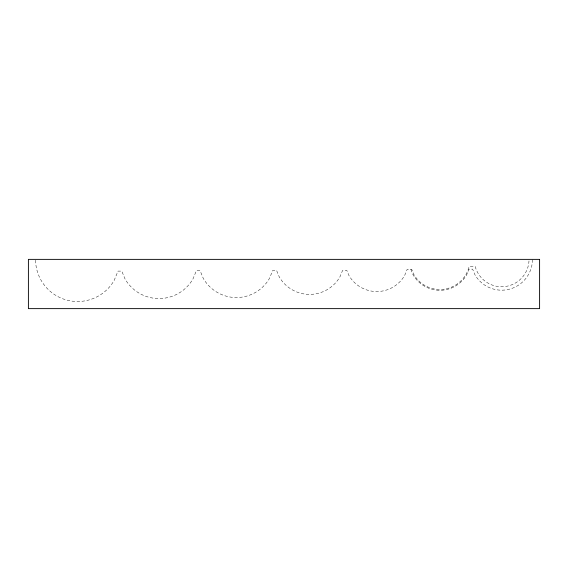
<?xml version="1.0" encoding="UTF-8"?>
<svg xmlns="http://www.w3.org/2000/svg" width="568" height="568" viewBox="0 0 568 568"><rect width="100%" height="100%" fill="white"/><g stroke="black" fill="none" stroke-linecap="round" stroke-linejoin="round"><path stroke-width="0.43" stroke-dasharray="2.84 2.13" d="M410.841 269.353L413.106 274.834A30.928 30.928 0 0 0 466.676 274.834L469.04 269.133L472.611 269.133L474.954 274.777A30.821 30.821 0 0 0 532.465 259.37M35.543 260.208A42.131 42.131 0 0 0 114.154 280.436L118.009 271.113L121.793 271.113L125.045 278.973A39.206 39.206 0 0 0 192.95 278.973L196.421 270.595L200.064 270.595L203.323 278.455A38.17 38.17 0 0 0 269.431 278.455L272.761 270.411L276.559 270.411L279.243 276.886A35.031 35.031 0 0 0 339.912 276.886L342.596 270.411L346.828 270.411L348.922 275.459A32.177 32.177 0 0 0 404.65 275.459L407.178 269.353L411.722 269.353L413.816 274.422A30.111 30.111 0 0 0 468.976 267.159L469.069 266.456L475.182 266.456A27.399 27.399 0 0 0 528.993 260.953"/><path stroke-width="0.85" d="M539.6 259.37L28.4 259.37L28.4 308.63L539.6 308.63L539.6 259.37"/></g></svg>
